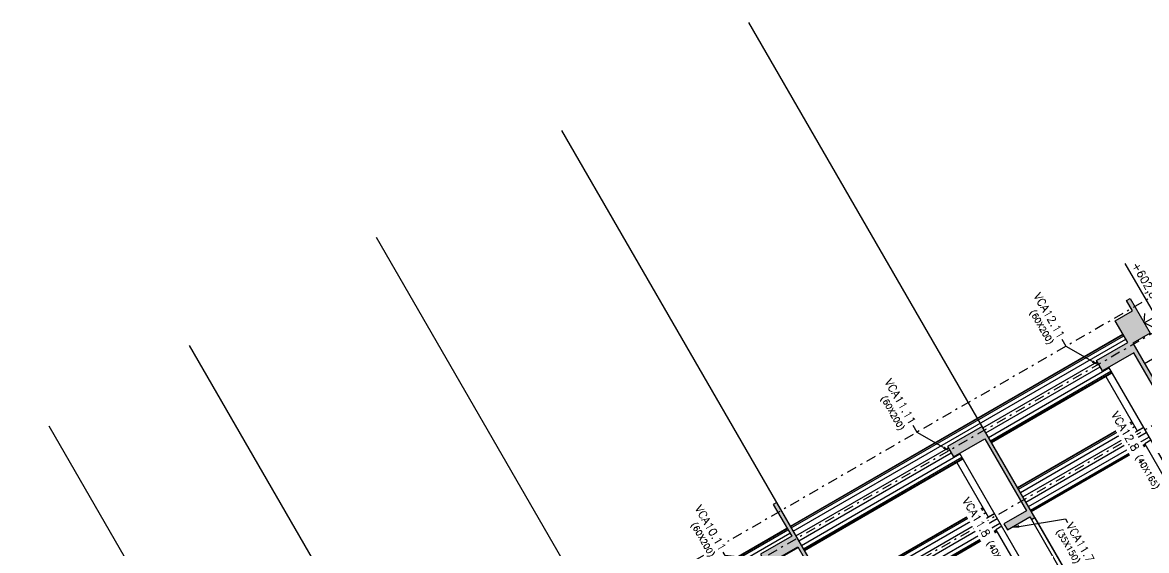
# Model space of a CAD drawing. Header units: metres. Extents: x 661733 to 661987, y 8168511 to 8168781.
# Drawn here: x 661790 to 661846.3, y 8168754.3 to 8168780.7 of the extents above; entities that cross this region are included whole.
import ezdxf
from ezdxf import colors
from ezdxf.entities.mleader import LeaderData, LeaderLine
from ezdxf.math import Vec2, Vec3

# ---------------------------------------------------------------- set-up
doc = ezdxf.new("R2010")
doc.units = ezdxf.units.M
doc.header["$MEASUREMENT"] = 0
doc.linetypes.add('SPX-CAMPANARIO$0$DASHDOT2', pattern=[0.5, 0.25, -0.125, 0, -0.125])
doc.layers.get('0').update_dxf_attribs({"linetype": 'CONTINUOUS'})
doc.layers.get('Defpoints').update_dxf_attribs({"linetype": 'CONTINUOUS'})
for name, color, linetype in [('SPX-CAMPANARIO$0$SP0Me1', 9, 'SPX-CAMPANARIO$0$DASHDOT2'), ('SPX-CAMPANARIO$0$SP1CRT1', 3, 'CONTINUOUS'), ('SPX-CAMPANARIO$0$SP1VST1', 2, 'CONTINUOUS'), ('SPX-CAMPANARIO$0$SP1VST4', 9, 'CONTINUOUS'), ('SPX-CAMPANARIO$0$SP3HT2', 254, 'CONTINUOUS'), ('SPX-CAMPANARIO$0$SP4TN1', 5, 'CONTINUOUS'), ('SPX-CAMPANARIO$0$SP4TXT2', 2, 'CONTINUOUS')]:
    doc.layers.add(name, color=color, linetype=linetype)
doc.styles.add('SPX-CAMPANARIO$0$SP_T-Geral', font='romans.shx')

# ---------------------------------------------------------------- blocks, each defined once
blk = doc.blocks.new('SPX-CAMPANARIO')
at = {"layer": 'SPX-CAMPANARIO$0$SP3HT2'}
h = blk.add_hatch(color=256, dxfattribs=at)
h.dxf.hatch_style = 1
h.paths.add_polyline_path([(661838.0348, 8168760.5024), (661836.3028, 8168759.5024), (661836.6028, 8168758.9828), (661838.1616, 8168759.8828), (661840.2438, 8168756.2764), (661839.1179, 8168755.6264), (661839.2929, 8168755.3233), (661840.4188, 8168755.9733), (661840.4938, 8168755.8434), (661840.667, 8168755.9434)])
h = blk.add_hatch(color=256, dxfattribs=at)
h.dxf.hatch_style = 1
h.paths.add_polyline_path([(661827.7639, 8168756.6922), (661827.5907, 8168756.5922), (661828.5085, 8168755.0024), (661826.9497, 8168754.1024), (661827.2497, 8168753.5828), (661828.8085, 8168754.4828), (661831.5532, 8168749.7289), (661830.4274, 8168749.0789), (661830.6024, 8168748.7758), (661831.7282, 8168749.4258), (661834.4532, 8168744.706), (661833.3274, 8168744.056), (661833.5024, 8168743.7529), (661834.6282, 8168744.4029), (661837.3729, 8168739.649), (661835.814, 8168738.749), (661836.114, 8168738.2293), (661837.6729, 8168739.1293), (661838.5907, 8168737.5396), (661838.7639, 8168737.6396)])
at = {"layer": 'Defpoints', "color": 4}
for p, q in [((661859.5369, 8168723.2597), (661826.3714, 8168780.7041)), ((661850.1839, 8168717.8597), (661817.0183, 8168775.3041)), ((661840.9174, 8168712.5097), (661807.7518, 8168769.9541)), ((661831.5643, 8168707.1097), (661798.3987, 8168764.5541)), ((661824.5495, 8168703.0597), (661791.3839, 8168760.5041))]:
    blk.add_line(p, q, dxfattribs=at)
at = {"layer": 'SPX-CAMPANARIO$0$SP0Me1', "ltscale": 2}
for p, q in [((661862.2079, 8168776.0465), (661742.9304, 8168707.1816)), ((661863.0079, 8168774.6609), (661743.7304, 8168705.7959)), ((661865.0079, 8168771.1968), (661745.7304, 8168702.3318))]:
    blk.add_line(p, q, dxfattribs=at)
at = {"layer": 'SPX-CAMPANARIO$0$SP1CRT1'}
for points in [[(661838.0348, 8168760.5024), (661836.3028, 8168759.5024), (661836.6028, 8168758.9828), (661838.1616, 8168759.8828), (661840.2438, 8168756.2764), (661839.1179, 8168755.6264), (661839.2929, 8168755.3233), (661840.4188, 8168755.9733), (661840.4938, 8168755.8434), (661840.667, 8168755.9434)], [(661827.7639, 8168756.6922), (661827.5907, 8168756.5922), (661828.5085, 8168755.0024), (661826.9497, 8168754.1024), (661827.2497, 8168753.5828), (661828.8085, 8168754.4828), (661831.5532, 8168749.7289), (661830.4274, 8168749.0789), (661830.6024, 8168748.7758), (661831.7282, 8168749.4258), (661834.4532, 8168744.706), (661833.3274, 8168744.056), (661833.5024, 8168743.7529), (661834.6282, 8168744.4029), (661837.3729, 8168739.649), (661835.814, 8168738.749), (661836.114, 8168738.2293), (661837.6729, 8168739.1293), (661838.5907, 8168737.5396), (661838.7639, 8168737.6396)]]:
    blk.add_lwpolyline(points, close=True, dxfattribs=at)
at = {"layer": 'SPX-CAMPANARIO$0$SP1VST1'}
for p, q in [((661828.4442, 8168755.5138), (661845.0719, 8168765.1138)), ((661838.4973, 8168759.7014), (661844.5162, 8168763.1764)), ((661844.3537, 8168763.4578), (661852.918, 8168748.624)), ((661839.7973, 8168757.4497), (661845.5131, 8168760.7497)), ((661840.4973, 8168756.2373), (661846.2131, 8168759.5373)), ((661829.1442, 8168754.3014), (661837.0684, 8168758.8764)), ((661836.9059, 8168759.1578), (661845.4702, 8168744.324)), ((661830.4442, 8168752.0497), (661838.0653, 8168756.4497)), ((661840.4938, 8168755.8434), (661844.3938, 8168749.0884)), ((661840.667, 8168755.9434), (661844.567, 8168749.1884)), ((661772.3258, 8168723.1138), (661828.271, 8168755.4138)), ((661831.1442, 8168750.8373), (661838.7653, 8168755.2373))]:
    blk.add_line(p, q, dxfattribs=at)
for points in [[(661844.2131, 8168763.0014), (661845.7867, 8168760.2758), (661846.0898, 8168760.4508)], [(661846.462, 8168759.8061), (661846.1589, 8168759.6311), (661850.5069, 8168752.1002), (661850.81, 8168752.2752)]]:
    blk.add_lwpolyline(points, dxfattribs=at)
at = {"layer": 'SPX-CAMPANARIO$0$SP1VST4'}
for p, q in [((661828.456, 8168755.4934), (661845.0837, 8168765.0934)), ((661828.4911, 8168755.4326), (661845.1188, 8168765.0326)), ((661828.5885, 8168755.2639), (661845.2162, 8168764.8639)), ((661838.0745, 8168760.4336), (661843.7903, 8168763.7336)), ((661838.2201, 8168760.1815), (661843.9358, 8168763.4815)), ((661838.353, 8168759.9513), (661844.3719, 8168763.4263)), ((661838.4504, 8168759.7826), (661844.4693, 8168763.2576)), ((661838.4855, 8168759.7218), (661844.5044, 8168763.1968)), ((661839.8091, 8168757.4292), (661845.5249, 8168760.7292)), ((661839.8442, 8168757.3685), (661845.56, 8168760.6685)), ((661839.9416, 8168757.1998), (661845.6574, 8168760.4998)), ((661840.0745, 8168756.9695), (661846.0934, 8168760.4445)), ((661840.2201, 8168756.7174), (661846.239, 8168760.1924)), ((661840.353, 8168756.4872), (661846.3719, 8168759.9622)), ((661828.7215, 8168755.0336), (661836.3425, 8168759.4336)), ((661840.4504, 8168756.3185), (661846.1662, 8168759.6185)), ((661840.4855, 8168756.2577), (661846.2013, 8168759.5577)), ((661828.867, 8168754.7815), (661836.488, 8168759.1815)), ((661829, 8168754.5513), (661836.9241, 8168759.1263)), ((661829.0973, 8168754.3826), (661837.0215, 8168758.9576)), ((661829.1324, 8168754.3218), (661837.0566, 8168758.8968)), ((661830.456, 8168752.0292), (661838.0771, 8168756.4292)), ((661830.4911, 8168751.9685), (661838.1121, 8168756.3685)), ((661830.5885, 8168751.7998), (661838.2095, 8168756.1998)), ((661830.7215, 8168751.5695), (661838.6456, 8168756.1445)), ((661830.867, 8168751.3174), (661838.7911, 8168755.8924)), ((661772.3376, 8168723.0934), (661828.2828, 8168755.3934)), ((661772.3727, 8168723.0326), (661828.3179, 8168755.3326)), ((661831, 8168751.0872), (661838.9241, 8168755.6622)), ((661831.0973, 8168750.9185), (661838.7184, 8168755.3185)), ((661772.4701, 8168722.8639), (661828.4153, 8168755.1639)), ((661831.1324, 8168750.8577), (661838.7534, 8168755.2577)), ((661819.7335, 8168749.2013), (661828.8268, 8168754.4513))]:
    blk.add_line(p, q, dxfattribs=at)
at = {"layer": 'SPX-CAMPANARIO$0$SP4TN1'}
for points in [[(661846.1344, 8168765.6735), (661846.7103, 8168766.006), (661845.1844, 8168768.6489)], [(661846.5643, 8168765.4609), (661846.1344, 8168765.6735), (661846.1653, 8168766.152)]]:
    blk.add_lwpolyline(points, dxfattribs=at)
at = {"layer": 'SPX-CAMPANARIO$0$SP4TXT2', "insert": (661846.7402, 8168766.1923), "char_height": 0.4, "width": 6.289838, "attachment_point": 9, "rotation": 300, "style": 'SPX-CAMPANARIO$0$SP_T-Geral'}
blk.add_mtext('+602,850', dxfattribs=at)
at = {"layer": 'SPX-CAMPANARIO$0$SP4TXT2'}
ml = blk.add_multileader_mtext('Standard', dxfattribs=at)
ml.set_content('VCA11.11\\P{\\H0.75x;(60X200)}', color=256, style='SPX-CAMPANARIO$0$SP_T-Geral')
ml.set_leader_properties(color=9)
ml.build(insert=Vec2(0, 0))
ml.multileader.update_dxf_attribs({"dogleg_length": 0.2, "arrow_head_size": 0.4})
ctx = ml.context
ctx.base_point, ctx.char_height, ctx.arrow_head_size, ctx.landing_gap_size, ctx.plane_origin, ctx.plane_x_axis, ctx.plane_y_axis = Vec3(661833.178, 8168762.9742), 0.4, 0.4, 0.1, Vec3(661996.9031, 8168842.5126), Vec3(0.5, -0.8660254), Vec3(0.8660254, 0.5)
ctx.text_align_type = 2
notes = []
notes.append((ctx, [(0, (1, 1, 0), (661834.7828, 8168760.1947), (-0.5, 0.8660254), 0.4, [(0, [(661836.4528, 8168759.2426)], 0, [])])]))
ctx.mtext.insert, ctx.mtext.text_direction, ctx.mtext.rotation, ctx.mtext.alignment, ctx.mtext.flow_direction = Vec3(661834.7493, 8168760.7527), Vec3(0.5, -0.8660254), 5.2359878, 3, 5
ctx.mtext.has_bg_fill, ctx.mtext.bg_color, ctx.mtext.bg_scale_factor, ctx.mtext.bg_transparency, ctx.mtext.use_window_bg_color = 1, -1027028792, 1.5, 0, 1
ml = blk.add_multileader_mtext('Standard', dxfattribs=at)
ml.set_content('VCA10.11\\P{\\H0.75x;(60X200)}', color=256, style='SPX-CAMPANARIO$0$SP_T-Geral')
ml.set_leader_properties(color=9)
ml.build(insert=Vec2(0, 0))
ml.multileader.update_dxf_attribs({"dogleg_length": 0.2, "arrow_head_size": 0.4})
ctx = ml.context
ctx.base_point, ctx.char_height, ctx.arrow_head_size, ctx.landing_gap_size, ctx.plane_origin, ctx.plane_x_axis, ctx.plane_y_axis = Vec3(661823.6837, 8168756.6485), 0.4, 0.4, 0.1, Vec3(661981.3055, 8168839.2275), Vec3(0.5, -0.8660254), Vec3(0.8660254, 0.5)
ctx.text_align_type = 2
notes.append((ctx, [(0, (1, 1, 0), (661825.1885, 8168754.0421), (-0.5, 0.8660254), 0.2, [(0, [(661827.0997, 8168753.8426)], 0, [])])]))
ctx.mtext.insert, ctx.mtext.text_direction, ctx.mtext.rotation, ctx.mtext.alignment, ctx.mtext.flow_direction = Vec3(661825.255, 8168754.4269), Vec3(0.5, -0.8660254), 5.2359878, 3, 5
ctx.mtext.has_bg_fill, ctx.mtext.bg_color, ctx.mtext.bg_scale_factor, ctx.mtext.bg_transparency, ctx.mtext.use_window_bg_color = 1, -1027028792, 1.5, 0, 1
ml = blk.add_multileader_mtext('Standard', dxfattribs=at)
ml.set_content('VCA11.7\\P{\\H0.75x;(35X150)}', color=256, style='SPX-CAMPANARIO$0$SP_T-Geral')
ml.set_leader_properties(color=9)
ml.build(insert=Vec2(0, 0))
ml.multileader.update_dxf_attribs({"dogleg_length": 0.2, "arrow_head_size": 0.4})
ctx = ml.context
ctx.base_point, ctx.char_height, ctx.arrow_head_size, ctx.landing_gap_size, ctx.plane_origin, ctx.plane_x_axis, ctx.plane_y_axis = Vec3(661842.3029, 8168755.7002), 0.4, 0.4, 0.1, Vec3(661999.6558, 8168838.7448), Vec3(0.5, -0.8660254), Vec3(0.8660254, 0.5)
notes.append((ctx, [(1, (1, 1, 0), (661842.2029, 8168755.8734), (0.5, -0.8660254), 0.2, [(0, [(661839.484, 8168755.4336)], 0, [])])]))
ctx.mtext.insert, ctx.mtext.text_direction, ctx.mtext.rotation, ctx.mtext.flow_direction = Vec3(661842.5694, 8168755.7386), Vec3(0.5, -0.8660254), 5.2359878, 5
ctx.mtext.has_bg_fill, ctx.mtext.bg_color, ctx.mtext.bg_scale_factor, ctx.mtext.bg_transparency, ctx.mtext.use_window_bg_color = 1, -1027028792, 1.5, 0, 1
for ctx, leaders in notes:
    for number, flags, end, landing, length, lines in leaders:
        leader = LeaderData()
        leader.index, (leader.has_last_leader_line, leader.has_dogleg_vector, leader.attachment_direction) = number, flags
        leader.last_leader_point, leader.dogleg_vector, leader.dogleg_length = Vec3(end), Vec3(landing), length
        for number, points, colour, breaks in lines:
            line = LeaderLine()
            line.index, line.vertices, line.color, line.breaks = number, Vec3.list(points), colors.encode_raw_color(colour), breaks
            leader.lines.append(line)
        ctx.leaders.append(leader)
at = {"layer": 'SPX-CAMPANARIO$0$SP3HT2'}
h = blk.add_hatch(color=256, dxfattribs=at)
h.dxf.hatch_style = 1
h.paths.add_polyline_path([(661851.9166, 8168753.2585), (661847.8666, 8168760.2733), (661846.7408, 8168759.6233), (661846.5658, 8168759.9264), (661847.6916, 8168760.5764), (661845.6094, 8168764.1828), (661844.0506, 8168763.2828), (661843.7506, 8168763.8024), (661845.3094, 8168764.7024), (661844.6823, 8168765.7886), (661845.5484, 8168766.2886), (661845.2576, 8168766.7922), (661845.4308, 8168766.8922), (661846.4308, 8168765.1601), (661845.5648, 8168764.6601), (661854.5648, 8168749.0717), (661855.4308, 8168749.5717), (661856.4308, 8168747.8396), (661856.2576, 8168747.7396), (661855.9669, 8168748.2432), (661855.1008, 8168747.7432), (661854.4738, 8168748.8293), (661852.9149, 8168747.9293), (661852.6149, 8168748.449), (661854.1738, 8168749.349), (661852.0916, 8168752.9554), (661850.9658, 8168752.3054), (661850.7908, 8168752.6085)])
at = {"layer": 'SPX-CAMPANARIO$0$SP1CRT1'}
blk.add_lwpolyline([(661847.6916, 8168760.5764), (661845.6094, 8168764.1828), (661844.0506, 8168763.2828), (661843.7506, 8168763.8024), (661845.3094, 8168764.7024), (661844.6823, 8168765.7886), (661845.5484, 8168766.2886), (661845.2576, 8168766.7922), (661845.4308, 8168766.8922), (661846.4308, 8168765.1601), (661845.5648, 8168764.6601), (661854.5648, 8168749.0717)], dxfattribs=at)
at = {"layer": 'SPX-CAMPANARIO$0$SP4TXT2', "insert": (661838.0306, 8168754.8626), "char_height": 0.399, "attachment_point": 8, "rotation": 300, "style": 'SPX-CAMPANARIO$0$SP_T-Geral', "bg_fill": 3, "box_fill_scale": 1.5, "bg_fill_color": 256, "bg_fill_transparency": 0}
blk.add_mtext('{\\H1.00251x;VCA11.8 \\H0.75x;(40X165)}', dxfattribs=at)
at = {"layer": 'SPX-CAMPANARIO$0$SP1VST1'}
for points in [[(661836.7653, 8168758.7014), (661838.3389, 8168755.9758), (661838.642, 8168756.1508)], [(661839.0142, 8168755.5061), (661838.7111, 8168755.3311), (661843.0591, 8168747.8002), (661843.3622, 8168747.9752)]]:
    blk.add_lwpolyline(points, dxfattribs=at)
at = {"layer": 'SPX-CAMPANARIO$0$SP4TXT2', "insert": (661845.4784, 8168759.1626), "char_height": 0.399, "attachment_point": 8, "rotation": 300, "style": 'SPX-CAMPANARIO$0$SP_T-Geral', "bg_fill": 3, "box_fill_scale": 1.5, "bg_fill_color": 256, "bg_fill_transparency": 0}
blk.add_mtext('{\\H1.00251x;VCA12.8 \\H0.75x;(40X165)}', dxfattribs=at)
at = {"layer": 'SPX-CAMPANARIO$0$SP4TXT2'}
ml = blk.add_multileader_mtext('Standard', dxfattribs=at)
ml.set_content('VCA12.11\\P{\\H0.75x;(60X200)}', color=256, style='SPX-CAMPANARIO$0$SP_T-Geral')
ml.set_leader_properties(color=9)
ml.build(insert=Vec2(0, 0))
ml.multileader.update_dxf_attribs({"dogleg_length": 0.2, "arrow_head_size": 0.4})
ctx = ml.context
ctx.base_point, ctx.char_height, ctx.arrow_head_size, ctx.landing_gap_size, ctx.plane_origin, ctx.plane_x_axis, ctx.plane_y_axis = Vec3(661840.6258, 8168767.2742), 0.4, 0.4, 0.1, Vec3(662004.3509, 8168846.8126), Vec3(0.5, -0.8660254), Vec3(0.8660254, 0.5)
ctx.text_align_type = 2
notes = []
notes.append((ctx, [(0, (1, 1, 0), (661842.2306, 8168764.4947), (-0.5, 0.8660254), 0.4, [(0, [(661843.9006, 8168763.5426)], 0, [])])]))
ctx.mtext.insert, ctx.mtext.text_direction, ctx.mtext.rotation, ctx.mtext.alignment, ctx.mtext.flow_direction = Vec3(661842.1971, 8168765.0527), Vec3(0.5, -0.8660254), 5.2359878, 3, 5
ctx.mtext.has_bg_fill, ctx.mtext.bg_color, ctx.mtext.bg_scale_factor, ctx.mtext.bg_transparency, ctx.mtext.use_window_bg_color = 1, -1027028792, 1.5, 0, 1
for ctx, leaders in notes:
    for number, flags, end, landing, length, lines in leaders:
        leader = LeaderData()
        leader.index, (leader.has_last_leader_line, leader.has_dogleg_vector, leader.attachment_direction) = number, flags
        leader.last_leader_point, leader.dogleg_vector, leader.dogleg_length = Vec3(end), Vec3(landing), length
        for number, points, colour, breaks in lines:
            line = LeaderLine()
            line.index, line.vertices, line.color, line.breaks = number, Vec3.list(points), colors.encode_raw_color(colour), breaks
            leader.lines.append(line)
        ctx.leaders.append(leader)
at = {"layer": 'SPX-CAMPANARIO$0$SP1VST1'}
blk.add_lwpolyline([(661846.1482, 8168763.6497), (661847.3535, 8168764.3456), (661862.5578, 8168764.0787), (661855.1867, 8168750.778), (661853.9814, 8168750.0821)], dxfattribs=at)

msp = doc.modelspace()

# ---------------------------------------------------------------- block references
msp.add_blockref('SPX-CAMPANARIO', (0, 0))

doc.saveas('drawing.dxf')
